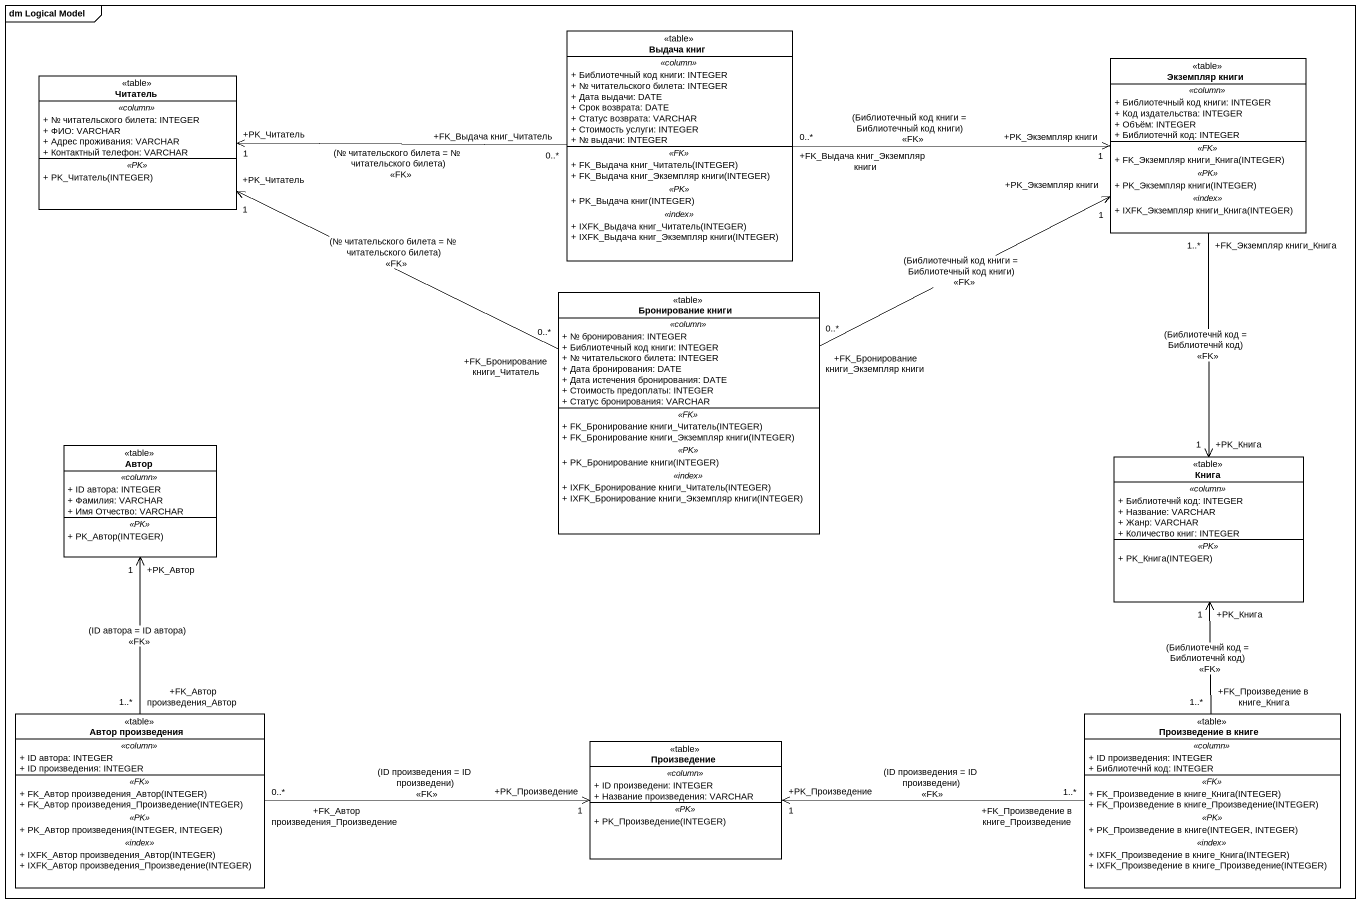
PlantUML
@startuml
mainframe dm Logical Model
hide circle
hide empty members
skinparam classAttributeIconSize 0
class "Выдача книг" as Выдача_книг <<table>> {
  .. <<column>> ..
  + Библиотечный код книги: INTEGER
  + № читательского билета: INTEGER
  + Дата выдачи: DATE
  + Срок возврата: DATE
  + Статус возврата: VARCHAR
  + Стоимость услуги: INTEGER
  + № выдачи: INTEGER
  .. <<FK>> ..
  + FK_Выдача книг_Читатель(INTEGER)
  + FK_Выдача книг_Экземпляр книги(INTEGER)
  .. <<PK>> ..
  + PK_Выдача книг(INTEGER)
  .. <<index>> ..
  + IXFK_Выдача книг_Читатель(INTEGER)
  + IXFK_Выдача книг_Экземпляр книги(INTEGER)
}
class Читатель <<table>> {
  .. <<column>> ..
  + № читательского билета: INTEGER
  + ФИО: VARCHAR
  + Адрес проживания: VARCHAR
  + Контактный телефон: VARCHAR
  .. <<PK>> ..
  + PK_Читатель(INTEGER)
}
class "Экземпляр книги" as Экземпляр_книги <<table>> {
  .. <<column>> ..
  + Библиотечный код книги: INTEGER
  + Код издательства: INTEGER
  + Объём: INTEGER
  + Библиотечнй код: INTEGER
  .. <<FK>> ..
  + FK_Экземпляр книги_Книга(INTEGER)
  .. <<PK>> ..
  + PK_Экземпляр книги(INTEGER)
  .. <<index>> ..
  + IXFK_Экземпляр книги_Книга(INTEGER)
}
class "Бронирование книги" as Бронирование_книги <<table>> {
  .. <<column>> ..
  + № бронирования: INTEGER
  + Библиотечный код книги: INTEGER
  + № читательского билета: INTEGER
  + Дата бронирования: DATE
  + Дата истечения бронирования: DATE
  + Стоимость предоплаты: INTEGER
  + Статус бронирования: VARCHAR
  .. <<FK>> ..
  + FK_Бронирование книги_Читатель(INTEGER)
  + FK_Бронирование книги_Экземпляр книги(INTEGER)
  .. <<PK>> ..
  + PK_Бронирование книги(INTEGER)
  .. <<index>> ..
  + IXFK_Бронирование книги_Читатель(INTEGER)
  + IXFK_Бронирование книги_Экземпляр книги(INTEGER)
}
class Автор <<table>> {
  .. <<column>> ..
  + ID автора: INTEGER
  + Фамилия: VARCHAR
  + Имя Отчество: VARCHAR
  .. <<PK>> ..
  + PK_Автор(INTEGER)
}
class Книга <<table>> {
  .. <<column>> ..
  + Библиотечнй код: INTEGER
  + Название: VARCHAR
  + Жанр: VARCHAR
  + Количество книг: INTEGER
  .. <<PK>> ..
  + PK_Книга(INTEGER)
}
class "Автор произведения" as Автор_произведения <<table>> {
  .. <<column>> ..
  + ID автора: INTEGER
  + ID произведения: INTEGER
  .. <<FK>> ..
  + FK_Автор произведения_Автор(INTEGER)
  + FK_Автор произведения_Произведение(INTEGER)
  .. <<PK>> ..
  + PK_Автор произведения(INTEGER, INTEGER)
  .. <<index>> ..
  + IXFK_Автор произведения_Автор(INTEGER)
  + IXFK_Автор произведения_Произведение(INTEGER)
}
class "Произведение в книге" as Произведение_в_книге <<table>> {
  .. <<column>> ..
  + ID произведения: INTEGER
  + Библиотечнй код: INTEGER
  .. <<FK>> ..
  + FK_Произведение в книге_Книга(INTEGER)
  + FK_Произведение в книге_Произведение(INTEGER)
  .. <<PK>> ..
  + PK_Произведение в книге(INTEGER, INTEGER)
  .. <<index>> ..
  + IXFK_Произведение в книге_Книга(INTEGER)
  + IXFK_Произведение в книге_Произведение(INTEGER)
}
class Произведение <<table>> {
  .. <<column>> ..
  + ID произведени: INTEGER
  + Название произведения: VARCHAR
  .. <<PK>> ..
  + PK_Произведение(INTEGER)
}
Выдача_книг "+FK_Выдача книг_Читатель\n0..*" -left-> "+PK_Читатель\n1" Читатель : (№ читательского билета = № читательского билета)\n<<FK>>
Выдача_книг "+FK_Выдача книг_Экземпляр книги\n0..*" -right-> "+PK_Экземпляр книги\n1" Экземпляр_книги : (Библиотечный код книги = Библиотечный код книги)\n<<FK>>
Экземпляр_книги "+FK_Экземпляр книги_Книга\n1..*" --> "+PK_Книга\n1" Книга : (Библиотечнй код = Библиотечнй код)\n<<FK>>
Бронирование_книги "+FK_Бронирование книги_Читатель\n0..*" -left-> "+PK_Читатель\n1" Читатель : (№ читательского билета = № читательского билета)\n<<FK>>
Бронирование_книги "+FK_Бронирование книги_Экземпляр книги\n0..*" -right-> "+PK_Экземпляр книги\n1" Экземпляр_книги : (Библиотечный код книги = Библиотечный код книги)\n<<FK>>
Автор_произведения "+FK_Автор произведения_Автор\n1..*" -up-> "+PK_Автор\n1" Автор : (ID автора = ID автора)\n<<FK>>
Автор_произведения "+FK_Автор произведения_Произведение\n0..*" -right-> "+PK_Произведение\n1" Произведение : (ID произведения = ID произведени)\n<<FK>>
Произведение_в_книге "+FK_Произведение в книге_Книга\n1..*" -up-> "+PK_Книга\n1" Книга : (Библиотечнй код = Библиотечнй код)\n<<FK>>
Произведение_в_книге "+FK_Произведение в книге_Произведение\n1..*" -left-> "+PK_Произведение\n1" Произведение : (ID произведения = ID произведени)\n<<FK>>
@enduml
